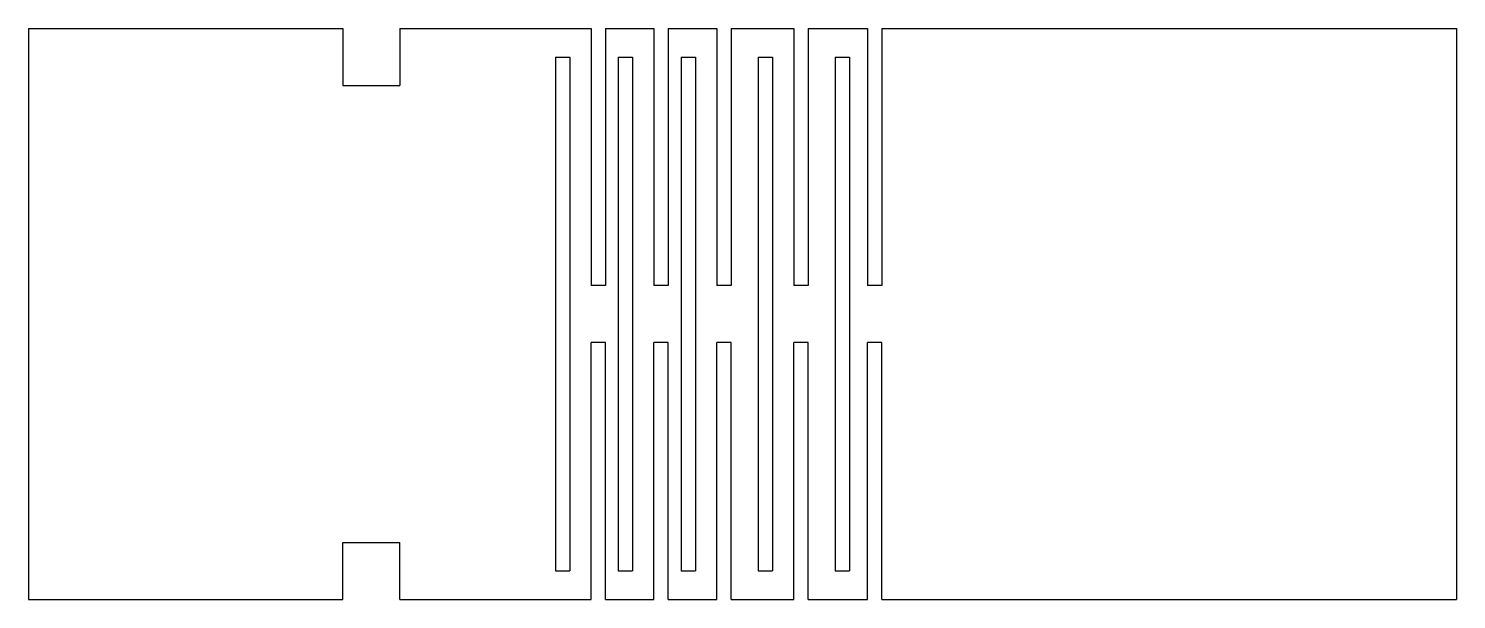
# Model space of a CAD drawing. Extents: x -2.19 to 2.19, y -0.88 to 0.88.
import ezdxf

# ---------------------------------------------------------------- set-up
doc = ezdxf.new("R2010")
doc.units = 0
doc.header["$MEASUREMENT"] = 0
doc.layers.add('VISIBLE', color=7, linetype='CONTINUOUS')

msp = doc.modelspace()

# ---------------------------------------------------------------- linework, layer by layer
at = {"layer": 'VISIBLE'}
for p, q in [((-2.1875, 0.875), (-1.225, 0.875)), ((-2.1875, 0.875), (-2.1875, -0.875)), ((-1.225, 0.875), (-1.225, 0.7)), ((-1.05, 0.875), (-0.4638, 0.875)), ((-1.05, 0.875), (-1.05, 0.7)), ((-0.4638, 0.875), (-0.4638, 0.0875)), ((-0.42, 0.875), (-0.2712, 0.875)), ((-0.42, 0.875), (-0.42, 0.0875)), ((-0.2712, 0.875), (-0.2712, 0.0875)), ((-0.2275, 0.875), (-0.0788, 0.875)), ((-0.2275, 0.875), (-0.2275, 0.0875)), ((-0.0788, 0.875), (-0.0788, 0.0875)), ((-0.035, 0.875), (0.1575, 0.875)), ((-0.035, 0.875), (-0.035, 0.0875)), ((0.1575, 0.875), (0.1575, 0.0875)), ((0.2013, 0.875), (0.3835, 0.875)), ((0.2013, 0.875), (0.2013, 0.0875)), ((0.3835, 0.875), (0.3835, 0.0875)), ((0.4272, 0.875), (2.1875, 0.875)), ((0.4272, 0.875), (0.4272, 0.0875)), ((2.1875, 0.875), (2.1875, -0.875)), ((-0.5731, 0.7875), (-0.5731, -0.7875)), ((-0.5731, 0.7875), (-0.5294, 0.7875)), ((-0.5294, 0.7875), (-0.5294, -0.7875)), ((-0.3806, 0.7875), (-0.3806, -0.7875)), ((-0.3806, 0.7875), (-0.3369, 0.7875)), ((-0.3369, 0.7875), (-0.3369, -0.7875)), ((-0.1881, 0.7875), (-0.1881, -0.7875)), ((-0.1881, 0.7875), (-0.1444, 0.7875)), ((-0.1444, 0.7875), (-0.1444, -0.7875)), ((0.0481, 0.7875), (0.0481, -0.7875)), ((0.0481, 0.7875), (0.0919, 0.7875)), ((0.0919, 0.7875), (0.0919, -0.7875)), ((0.2844, 0.7875), (0.2844, -0.7875)), ((0.2844, 0.7875), (0.3281, 0.7875)), ((0.3281, 0.7875), (0.3281, -0.7875)), ((-1.225, 0.7), (-1.05, 0.7)), ((-0.42, 0.0875), (-0.4638, 0.0875)), ((-0.2275, 0.0875), (-0.2712, 0.0875)), ((-0.035, 0.0875), (-0.0788, 0.0875)), ((0.2013, 0.0875), (0.1575, 0.0875)), ((0.4272, 0.0875), (0.3835, 0.0875)), ((-0.4638, -0.875), (-0.4638, -0.0875)), ((-0.42, -0.0875), (-0.4638, -0.0875)), ((-0.2712, -0.875), (-0.2712, -0.0875)), ((-0.2275, -0.0875), (-0.2712, -0.0875)), ((-0.0788, -0.875), (-0.0788, -0.0875)), ((-0.035, -0.0875), (-0.0788, -0.0875)), ((0.1575, -0.875), (0.1575, -0.0875)), ((0.2013, -0.0875), (0.1575, -0.0875)), ((0.3835, -0.875), (0.3835, -0.0875)), ((0.4272, -0.0875), (0.3835, -0.0875)), ((-0.42, -0.875), (-0.42, -0.0875)), ((-0.2275, -0.875), (-0.2275, -0.0875)), ((-0.035, -0.875), (-0.035, -0.0875)), ((0.2013, -0.875), (0.2013, -0.0875)), ((0.4272, -0.875), (0.4272, -0.0875)), ((-1.225, -0.875), (-1.225, -0.7)), ((-1.225, -0.7), (-1.05, -0.7)), ((-1.05, -0.875), (-1.05, -0.7)), ((-0.5731, -0.7875), (-0.5294, -0.7875)), ((-0.3806, -0.7875), (-0.3369, -0.7875)), ((-0.1881, -0.7875), (-0.1444, -0.7875)), ((0.0481, -0.7875), (0.0919, -0.7875)), ((0.2844, -0.7875), (0.3281, -0.7875)), ((-2.1875, -0.875), (-1.225, -0.875)), ((-1.05, -0.875), (-0.4638, -0.875)), ((-0.42, -0.875), (-0.2712, -0.875)), ((-0.2275, -0.875), (-0.0788, -0.875)), ((-0.035, -0.875), (0.1575, -0.875)), ((0.2013, -0.875), (0.3835, -0.875)), ((0.4272, -0.875), (2.1875, -0.875))]:
    msp.add_line(p, q, dxfattribs=at)

doc.saveas('drawing.dxf')
